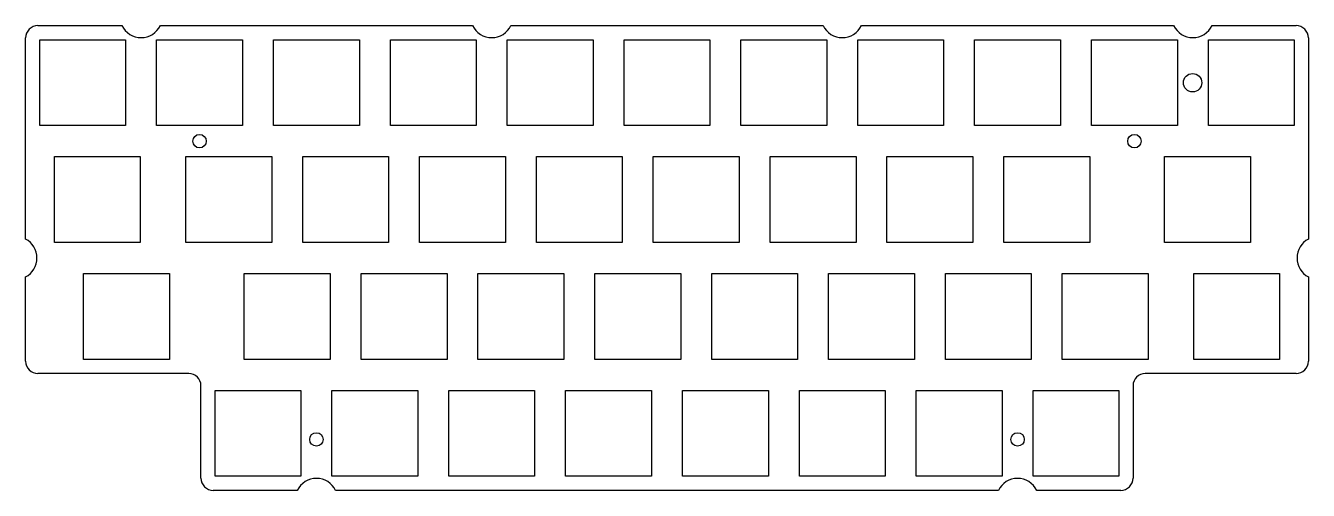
# Model space of a CAD drawing. Header units: millimetres. Extents: x -2660 to 2652, y -1208 to 716.
import ezdxf

# ---------------------------------------------------------------- set-up
doc = ezdxf.new("R2010")
doc.units = ezdxf.units.MM
for name, color, linetype in [('Shape1796', 7, 'CONTINUOUS'), ('Shape1797', 7, 'CONTINUOUS'), ('Shape1798', 7, 'CONTINUOUS'), ('Shape1799', 7, 'CONTINUOUS'), ('Shape1800', 7, 'CONTINUOUS'), ('Shape1801', 7, 'CONTINUOUS'), ('Shape1802', 7, 'CONTINUOUS'), ('Shape1803', 7, 'CONTINUOUS'), ('Shape1804', 7, 'CONTINUOUS'), ('Shape1805', 7, 'CONTINUOUS'), ('Shape1806', 7, 'CONTINUOUS'), ('Shape1807', 7, 'CONTINUOUS'), ('Shape1808', 7, 'CONTINUOUS'), ('Shape1809', 7, 'CONTINUOUS'), ('Shape1810', 7, 'CONTINUOUS'), ('Shape1811', 7, 'CONTINUOUS'), ('Shape1812', 7, 'CONTINUOUS'), ('Shape1813', 7, 'CONTINUOUS'), ('Shape1814', 7, 'CONTINUOUS'), ('Shape1815', 7, 'CONTINUOUS'), ('Shape1816', 7, 'CONTINUOUS'), ('Shape1817', 7, 'CONTINUOUS'), ('Shape1818', 7, 'CONTINUOUS'), ('Shape1819', 7, 'CONTINUOUS'), ('Shape1820', 7, 'CONTINUOUS'), ('Shape1821', 7, 'CONTINUOUS'), ('Shape1822', 7, 'CONTINUOUS'), ('Shape1823', 7, 'CONTINUOUS'), ('Shape1824', 7, 'CONTINUOUS'), ('Shape1825', 7, 'CONTINUOUS'), ('Shape1826', 7, 'CONTINUOUS'), ('Shape1827', 7, 'CONTINUOUS'), ('Shape1828', 7, 'CONTINUOUS'), ('Shape1829', 7, 'CONTINUOUS'), ('Shape1830', 7, 'CONTINUOUS'), ('Shape1831', 7, 'CONTINUOUS'), ('Shape1832', 7, 'CONTINUOUS'), ('Shape1833', 7, 'CONTINUOUS'), ('Shape1834', 7, 'CONTINUOUS'), ('Shape1835', 7, 'CONTINUOUS'), ('Shape1836', 7, 'CONTINUOUS'), ('Shape1837', 7, 'CONTINUOUS'), ('Shape1838', 7, 'CONTINUOUS'), ('Shape1839', 7, 'CONTINUOUS'), ('Shape1840', 7, 'CONTINUOUS'), ('Shape1841', 7, 'CONTINUOUS'), ('Shape1842', 7, 'CONTINUOUS'), ('Shape1843', 7, 'CONTINUOUS'), ('Shape1844', 7, 'CONTINUOUS'), ('Shape1845', 7, 'CONTINUOUS'), ('Shape1846', 7, 'CONTINUOUS'), ('Shape1847', 7, 'CONTINUOUS'), ('Shape1848', 7, 'CONTINUOUS'), ('Shape1849', 7, 'CONTINUOUS'), ('Shape1850', 7, 'CONTINUOUS'), ('Shape1851', 7, 'CONTINUOUS'), ('Shape1852', 7, 'CONTINUOUS'), ('Shape1853', 7, 'CONTINUOUS'), ('Shape1854', 7, 'CONTINUOUS'), ('Shape1855', 7, 'CONTINUOUS'), ('Shape1856', 7, 'CONTINUOUS'), ('Shape1857', 7, 'CONTINUOUS'), ('Shape1858', 7, 'CONTINUOUS'), ('Shape1859', 7, 'CONTINUOUS'), ('Shape1860', 7, 'CONTINUOUS'), ('Shape1861', 7, 'CONTINUOUS'), ('Shape1862', 7, 'CONTINUOUS'), ('Shape1863', 7, 'CONTINUOUS'), ('Shape1864', 7, 'CONTINUOUS'), ('Shape1865', 7, 'CONTINUOUS'), ('Shape1866', 7, 'CONTINUOUS'), ('Shape1867', 7, 'CONTINUOUS'), ('Shape1868', 7, 'CONTINUOUS'), ('Shape1869', 7, 'CONTINUOUS'), ('Shape1870', 7, 'CONTINUOUS'), ('Shape1871', 7, 'CONTINUOUS'), ('Shape1872', 7, 'CONTINUOUS'), ('Shape1873', 7, 'CONTINUOUS'), ('Shape1874', 7, 'CONTINUOUS'), ('Shape1875', 7, 'CONTINUOUS'), ('Shape1876', 7, 'CONTINUOUS'), ('Shape1877', 7, 'CONTINUOUS'), ('Shape1878', 7, 'CONTINUOUS'), ('Shape1879', 7, 'CONTINUOUS'), ('Shape1880', 7, 'CONTINUOUS'), ('Shape1881', 7, 'CONTINUOUS'), ('Shape1882', 7, 'CONTINUOUS'), ('Shape1883', 7, 'CONTINUOUS'), ('Shape1884', 7, 'CONTINUOUS'), ('Shape1885', 7, 'CONTINUOUS'), ('Shape1886', 7, 'CONTINUOUS'), ('Shape1887', 7, 'CONTINUOUS'), ('Shape1888', 7, 'CONTINUOUS'), ('Shape1889', 7, 'CONTINUOUS'), ('Shape1890', 7, 'CONTINUOUS'), ('Shape1891', 7, 'CONTINUOUS'), ('Shape1892', 7, 'CONTINUOUS'), ('Shape1893', 7, 'CONTINUOUS'), ('Shape1894', 7, 'CONTINUOUS'), ('Shape1895', 7, 'CONTINUOUS'), ('Shape1896', 7, 'CONTINUOUS'), ('Shape1897', 7, 'CONTINUOUS'), ('Shape1898', 7, 'CONTINUOUS'), ('Shape1899', 7, 'CONTINUOUS'), ('Shape1900', 7, 'CONTINUOUS'), ('Shape1901', 7, 'CONTINUOUS'), ('Shape1902', 7, 'CONTINUOUS'), ('Shape1903', 7, 'CONTINUOUS'), ('Shape1904', 7, 'CONTINUOUS'), ('Shape1905', 7, 'CONTINUOUS'), ('Shape1906', 7, 'CONTINUOUS'), ('Shape1907', 7, 'CONTINUOUS'), ('Shape1908', 7, 'CONTINUOUS'), ('Shape1909', 7, 'CONTINUOUS'), ('Shape1910', 7, 'CONTINUOUS'), ('Shape1911', 7, 'CONTINUOUS'), ('Shape1912', 7, 'CONTINUOUS'), ('Shape1913', 7, 'CONTINUOUS'), ('Shape1914', 7, 'CONTINUOUS'), ('Shape1915', 7, 'CONTINUOUS'), ('Shape1916', 7, 'CONTINUOUS'), ('Shape1917', 7, 'CONTINUOUS'), ('Shape1918', 7, 'CONTINUOUS'), ('Shape1919', 7, 'CONTINUOUS'), ('Shape1920', 7, 'CONTINUOUS'), ('Shape1921', 7, 'CONTINUOUS'), ('Shape1922', 7, 'CONTINUOUS'), ('Shape1923', 7, 'CONTINUOUS'), ('Shape1924', 7, 'CONTINUOUS'), ('Shape1925', 7, 'CONTINUOUS'), ('Shape1926', 7, 'CONTINUOUS'), ('Shape1927', 7, 'CONTINUOUS'), ('Shape1928', 7, 'CONTINUOUS'), ('Shape1929', 7, 'CONTINUOUS'), ('Shape1930', 7, 'CONTINUOUS'), ('Shape1931', 7, 'CONTINUOUS'), ('Shape1932', 7, 'CONTINUOUS'), ('Shape1933', 7, 'CONTINUOUS'), ('Shape1934', 7, 'CONTINUOUS'), ('Shape1935', 7, 'CONTINUOUS'), ('Shape1936', 7, 'CONTINUOUS'), ('Shape1937', 7, 'CONTINUOUS'), ('Shape1938', 7, 'CONTINUOUS'), ('Shape1939', 7, 'CONTINUOUS'), ('Shape1940', 7, 'CONTINUOUS'), ('Shape1941', 7, 'CONTINUOUS'), ('Shape1942', 7, 'CONTINUOUS'), ('Shape1943', 7, 'CONTINUOUS'), ('Shape1944', 7, 'CONTINUOUS'), ('Shape1945', 7, 'CONTINUOUS'), ('Shape1946', 7, 'CONTINUOUS'), ('Shape1947', 7, 'CONTINUOUS'), ('Shape1948', 7, 'CONTINUOUS'), ('Shape1949', 7, 'CONTINUOUS'), ('Shape1950', 7, 'CONTINUOUS'), ('Shape1951', 7, 'CONTINUOUS'), ('Shape2121', 7, 'CONTINUOUS'), ('Shape2122', 7, 'CONTINUOUS'), ('Shape2123', 7, 'CONTINUOUS'), ('Shape2124', 7, 'CONTINUOUS'), ('Shape2161', 7, 'CONTINUOUS'), ('Shape2162', 7, 'CONTINUOUS'), ('Shape2163', 7, 'CONTINUOUS'), ('Shape2164', 7, 'CONTINUOUS'), ('Shape2165', 7, 'CONTINUOUS'), ('Shape2166', 7, 'CONTINUOUS'), ('Shape2167', 7, 'CONTINUOUS'), ('Shape2168', 7, 'CONTINUOUS'), ('Shape2169', 7, 'CONTINUOUS'), ('Shape2170', 7, 'CONTINUOUS'), ('Shape2171', 7, 'CONTINUOUS'), ('Shape2172', 7, 'CONTINUOUS'), ('Shape2173', 7, 'CONTINUOUS'), ('Shape2174', 7, 'CONTINUOUS'), ('Shape2175', 7, 'CONTINUOUS'), ('Shape2176', 7, 'CONTINUOUS'), ('Shape2177', 7, 'CONTINUOUS'), ('Shape2178', 7, 'CONTINUOUS'), ('Shape2179', 7, 'CONTINUOUS'), ('Shape2180', 7, 'CONTINUOUS'), ('Shape2181', 7, 'CONTINUOUS'), ('Shape2182', 7, 'CONTINUOUS'), ('Shape2183', 7, 'CONTINUOUS'), ('Shape2184', 7, 'CONTINUOUS'), ('Shape2185', 7, 'CONTINUOUS'), ('Shape2186', 7, 'CONTINUOUS'), ('Shape2187', 7, 'CONTINUOUS'), ('Shape2188', 7, 'CONTINUOUS'), ('Shape2189', 7, 'CONTINUOUS'), ('Shape2190', 7, 'CONTINUOUS'), ('Shape2191', 7, 'CONTINUOUS'), ('Shape2192', 7, 'CONTINUOUS'), ('Shape2514', 7, 'CONTINUOUS')]:
    doc.layers.add(name, color=color, linetype=linetype)

msp = doc.modelspace()

# ---------------------------------------------------------------- linework, layer by layer
at = {"layer": 'Shape1796'}
msp.add_line((1390.71, 173.49), (1746.31, 173.49), dxfattribs=at)
at = {"layer": 'Shape1797'}
msp.add_line((1746.31, 173.49), (1746.31, -182.11), dxfattribs=at)
at = {"layer": 'Shape1798'}
msp.add_line((1746.31, -182.11), (1390.71, -182.11), dxfattribs=at)
at = {"layer": 'Shape1799'}
msp.add_line((1390.71, -182.11), (1390.71, 173.49), dxfattribs=at)
at = {"layer": 'Shape1800'}
msp.add_line((2109.22, 657.36), (2109.22, 301.76), dxfattribs=at)
at = {"layer": 'Shape1801'}
msp.add_line((2109.22, 301.76), (1753.62, 301.76), dxfattribs=at)
at = {"layer": 'Shape1802'}
msp.add_line((1753.62, 301.76), (1753.62, 657.36), dxfattribs=at)
at = {"layer": 'Shape1803'}
msp.add_line((1753.62, 657.36), (2109.22, 657.36), dxfattribs=at)
at = {"layer": 'Shape1804'}
msp.add_line((2593.09, 301.76), (2237.49, 301.76), dxfattribs=at)
at = {"layer": 'Shape1805'}
msp.add_line((2237.49, 301.76), (2237.49, 657.36), dxfattribs=at)
at = {"layer": 'Shape1806'}
msp.add_line((2237.49, 657.36), (2593.09, 657.36), dxfattribs=at)
at = {"layer": 'Shape1807'}
msp.add_line((2593.09, 657.36), (2593.09, 301.76), dxfattribs=at)
at = {"layer": 'Shape1808'}
msp.add_line((2056.04, 173.49), (2411.64, 173.49), dxfattribs=at)
at = {"layer": 'Shape1809'}
msp.add_line((2411.64, 173.49), (2411.64, -182.11), dxfattribs=at)
at = {"layer": 'Shape1810'}
msp.add_line((2411.64, -182.11), (2056.04, -182.11), dxfattribs=at)
at = {"layer": 'Shape1811'}
msp.add_line((2056.04, -182.11), (2056.04, 173.49), dxfattribs=at)
at = {"layer": 'Shape1812'}
msp.add_line((1625.35, 657.36), (1625.35, 301.76), dxfattribs=at)
at = {"layer": 'Shape1813'}
msp.add_line((1625.35, 301.76), (1269.75, 301.76), dxfattribs=at)
at = {"layer": 'Shape1814'}
msp.add_line((1269.75, 301.76), (1269.75, 657.36), dxfattribs=at)
at = {"layer": 'Shape1815'}
msp.add_line((1269.75, 657.36), (1625.35, 657.36), dxfattribs=at)
at = {"layer": 'Shape1816'}
msp.add_line((-1277.87, 657.36), (-1277.87, 301.76), dxfattribs=at)
at = {"layer": 'Shape1817'}
msp.add_line((-1277.87, 301.76), (-1633.47, 301.76), dxfattribs=at)
at = {"layer": 'Shape1818'}
msp.add_line((-1633.47, 301.76), (-1633.47, 657.36), dxfattribs=at)
at = {"layer": 'Shape1819'}
msp.add_line((-1633.47, 657.36), (-1277.87, 657.36), dxfattribs=at)
at = {"layer": 'Shape1820'}
msp.add_line((-1761.74, 657.36), (-1761.74, 301.76), dxfattribs=at)
at = {"layer": 'Shape1821'}
msp.add_line((-1761.74, 301.76), (-2117.34, 301.76), dxfattribs=at)
at = {"layer": 'Shape1822'}
msp.add_line((-2117.34, 301.76), (-2117.34, 657.36), dxfattribs=at)
at = {"layer": 'Shape1823'}
msp.add_line((-2117.34, 657.36), (-1761.74, 657.36), dxfattribs=at)
at = {"layer": 'Shape1824'}
msp.add_line((-2540.73, 173.49), (-2185.13, 173.49), dxfattribs=at)
at = {"layer": 'Shape1825'}
msp.add_line((-2185.13, 173.49), (-2185.13, -182.11), dxfattribs=at)
at = {"layer": 'Shape1826'}
msp.add_line((-2185.13, -182.11), (-2540.73, -182.11), dxfattribs=at)
at = {"layer": 'Shape1827'}
msp.add_line((-2540.73, -182.11), (-2540.73, 173.49), dxfattribs=at)
at = {"layer": 'Shape1828'}
msp.add_line((-2245.61, 657.36), (-2245.61, 301.76), dxfattribs=at)
at = {"layer": 'Shape1829'}
msp.add_line((-2245.61, 301.76), (-2601.21, 301.76), dxfattribs=at)
at = {"layer": 'Shape1830'}
msp.add_line((-2601.21, 301.76), (-2601.21, 657.36), dxfattribs=at)
at = {"layer": 'Shape1831'}
msp.add_line((-2601.21, 657.36), (-2245.61, 657.36), dxfattribs=at)
at = {"layer": 'Shape1832'}
msp.add_line((-786.701, -665.98), (-786.701, -310.38), dxfattribs=at)
at = {"layer": 'Shape1833'}
msp.add_line((-786.701, -310.38), (-431.101, -310.38), dxfattribs=at)
at = {"layer": 'Shape1834'}
msp.add_line((-431.101, -310.38), (-431.101, -665.98), dxfattribs=at)
at = {"layer": 'Shape1835'}
msp.add_line((-431.101, -665.98), (-786.701, -665.98), dxfattribs=at)
at = {"layer": 'Shape1836'}
msp.add_line((-1996.38, 173.49), (-1640.78, 173.49), dxfattribs=at)
at = {"layer": 'Shape1837'}
msp.add_line((-1640.78, 173.49), (-1640.78, -182.11), dxfattribs=at)
at = {"layer": 'Shape1838'}
msp.add_line((-1640.78, -182.11), (-1996.38, -182.11), dxfattribs=at)
at = {"layer": 'Shape1839'}
msp.add_line((-1996.38, -182.11), (-1996.38, 173.49), dxfattribs=at)
at = {"layer": 'Shape1840'}
msp.add_line((-302.831, -665.98), (-302.831, -310.38), dxfattribs=at)
at = {"layer": 'Shape1841'}
msp.add_line((-302.831, -310.38), (52.77, -310.38), dxfattribs=at)
at = {"layer": 'Shape1842'}
msp.add_line((52.77, -310.38), (52.77, -665.98), dxfattribs=at)
at = {"layer": 'Shape1843'}
msp.add_line((52.77, -665.98), (-302.831, -665.98), dxfattribs=at)
at = {"layer": 'Shape1844'}
msp.add_line((-914.971, -310.38), (-914.971, -665.98), dxfattribs=at)
at = {"layer": 'Shape1845'}
msp.add_line((-914.971, -665.98), (-1270.57, -665.98), dxfattribs=at)
at = {"layer": 'Shape1846'}
msp.add_line((-1270.57, -665.98), (-1270.57, -310.38), dxfattribs=at)
at = {"layer": 'Shape1847'}
msp.add_line((-1270.57, -310.38), (-914.971, -310.38), dxfattribs=at)
at = {"layer": 'Shape1848'}
msp.add_line((778.574, 173.49), (778.574, -182.11), dxfattribs=at)
at = {"layer": 'Shape1849'}
msp.add_line((778.574, -182.11), (422.974, -182.11), dxfattribs=at)
at = {"layer": 'Shape1850'}
msp.add_line((422.974, -182.11), (422.974, 173.49), dxfattribs=at)
at = {"layer": 'Shape1851'}
msp.add_line((422.974, 173.49), (778.574, 173.49), dxfattribs=at)
at = {"layer": 'Shape1852'}
msp.add_line((1020.51, -665.98), (664.909, -665.98), dxfattribs=at)
at = {"layer": 'Shape1853'}
msp.add_line((664.909, -665.98), (664.909, -310.38), dxfattribs=at)
at = {"layer": 'Shape1854'}
msp.add_line((664.909, -310.38), (1020.51, -310.38), dxfattribs=at)
at = {"layer": 'Shape1855'}
msp.add_line((1020.51, -310.38), (1020.51, -665.98), dxfattribs=at)
at = {"layer": 'Shape1856'}
msp.add_line((1141.48, 657.36), (1141.48, 301.76), dxfattribs=at)
at = {"layer": 'Shape1857'}
msp.add_line((1141.48, 301.76), (785.877, 301.76), dxfattribs=at)
at = {"layer": 'Shape1858'}
msp.add_line((785.877, 301.76), (785.877, 657.36), dxfattribs=at)
at = {"layer": 'Shape1859'}
msp.add_line((785.877, 657.36), (1141.48, 657.36), dxfattribs=at)
at = {"layer": 'Shape1860'}
msp.add_line((-60.895, 173.49), (294.704, 173.49), dxfattribs=at)
at = {"layer": 'Shape1861'}
msp.add_line((294.704, 173.49), (294.704, -182.11), dxfattribs=at)
at = {"layer": 'Shape1862'}
msp.add_line((294.704, -182.11), (-60.895, -182.11), dxfattribs=at)
at = {"layer": 'Shape1863'}
msp.add_line((-60.895, -182.11), (-60.895, 173.49), dxfattribs=at)
at = {"layer": 'Shape1864'}
msp.add_line((1988.25, -310.38), (1988.25, -665.98), dxfattribs=at)
at = {"layer": 'Shape1865'}
msp.add_line((1988.25, -665.98), (1632.65, -665.98), dxfattribs=at)
at = {"layer": 'Shape1866'}
msp.add_line((1632.65, -665.98), (1632.65, -310.38), dxfattribs=at)
at = {"layer": 'Shape1867'}
msp.add_line((1632.65, -310.38), (1988.25, -310.38), dxfattribs=at)
at = {"layer": 'Shape1868'}
msp.add_line((1148.78, -665.98), (1148.78, -310.38), dxfattribs=at)
at = {"layer": 'Shape1869'}
msp.add_line((1148.78, -310.38), (1504.38, -310.38), dxfattribs=at)
at = {"layer": 'Shape1870'}
msp.add_line((1504.38, -310.38), (1504.38, -665.98), dxfattribs=at)
at = {"layer": 'Shape1871'}
msp.add_line((1504.38, -665.98), (1148.78, -665.98), dxfattribs=at)
at = {"layer": 'Shape1872'}
msp.add_line((906.844, -182.11), (906.844, 173.49), dxfattribs=at)
at = {"layer": 'Shape1873'}
msp.add_line((906.844, 173.49), (1262.44, 173.49), dxfattribs=at)
at = {"layer": 'Shape1874'}
msp.add_line((1262.44, 173.49), (1262.44, -182.11), dxfattribs=at)
at = {"layer": 'Shape1875'}
msp.add_line((1262.44, -182.11), (906.844, -182.11), dxfattribs=at)
at = {"layer": 'Shape1876'}
msp.add_line((2532.6, -310.38), (2532.6, -665.98), dxfattribs=at)
at = {"layer": 'Shape1877'}
msp.add_line((2532.6, -665.98), (2177, -665.98), dxfattribs=at)
at = {"layer": 'Shape1878'}
msp.add_line((2177, -665.98), (2177, -310.38), dxfattribs=at)
at = {"layer": 'Shape1879'}
msp.add_line((2177, -310.38), (2532.6, -310.38), dxfattribs=at)
at = {"layer": 'Shape1880'}
msp.add_line((536.639, -310.38), (536.639, -665.98), dxfattribs=at)
at = {"layer": 'Shape1881'}
msp.add_line((536.639, -665.98), (181.039, -665.98), dxfattribs=at)
at = {"layer": 'Shape1882'}
msp.add_line((181.039, -665.98), (181.039, -310.38), dxfattribs=at)
at = {"layer": 'Shape1883'}
msp.add_line((181.039, -310.38), (536.639, -310.38), dxfattribs=at)
at = {"layer": 'Shape1884'}
msp.add_line((173.737, 301.76), (-181.863, 301.76), dxfattribs=at)
at = {"layer": 'Shape1885'}
msp.add_line((-181.863, 301.76), (-181.863, 657.36), dxfattribs=at)
at = {"layer": 'Shape1886'}
msp.add_line((-181.863, 657.36), (173.737, 657.36), dxfattribs=at)
at = {"layer": 'Shape1887'}
msp.add_line((173.737, 657.36), (173.737, 301.76), dxfattribs=at)
at = {"layer": 'Shape1888'}
msp.add_line((657.607, 657.36), (657.607, 301.76), dxfattribs=at)
at = {"layer": 'Shape1889'}
msp.add_line((657.607, 301.76), (302.007, 301.76), dxfattribs=at)
at = {"layer": 'Shape1890'}
msp.add_line((302.007, 301.76), (302.007, 657.36), dxfattribs=at)
at = {"layer": 'Shape1891'}
msp.add_line((302.007, 657.36), (657.607, 657.36), dxfattribs=at)
at = {"layer": 'Shape1892'}
msp.add_line((-1156.91, 173.49), (-1156.91, -182.11), dxfattribs=at)
at = {"layer": 'Shape1893'}
msp.add_line((-1156.91, -182.11), (-1512.51, -182.11), dxfattribs=at)
at = {"layer": 'Shape1894'}
msp.add_line((-1512.51, -182.11), (-1512.51, 173.49), dxfattribs=at)
at = {"layer": 'Shape1895'}
msp.add_line((-1512.51, 173.49), (-1156.91, 173.49), dxfattribs=at)
at = {"layer": 'Shape1896'}
msp.add_line((-665.733, 301.76), (-665.733, 657.36), dxfattribs=at)
at = {"layer": 'Shape1897'}
msp.add_line((-665.733, 657.36), (-310.133, 657.36), dxfattribs=at)
at = {"layer": 'Shape1898'}
msp.add_line((-310.133, 657.36), (-310.133, 301.76), dxfattribs=at)
at = {"layer": 'Shape1899'}
msp.add_line((-310.133, 301.76), (-665.733, 301.76), dxfattribs=at)
at = {"layer": 'Shape1900'}
msp.add_line((-1149.6, 301.76), (-1149.6, 657.36), dxfattribs=at)
at = {"layer": 'Shape1901'}
msp.add_line((-1149.6, 657.36), (-794.003, 657.36), dxfattribs=at)
at = {"layer": 'Shape1902'}
msp.add_line((-794.003, 657.36), (-794.003, 301.76), dxfattribs=at)
at = {"layer": 'Shape1903'}
msp.add_line((-794.003, 301.76), (-1149.6, 301.76), dxfattribs=at)
at = {"layer": 'Shape1904'}
msp.add_line((-1028.64, -182.11), (-1028.64, 173.49), dxfattribs=at)
at = {"layer": 'Shape1905'}
msp.add_line((-1028.64, 173.49), (-673.036, 173.49), dxfattribs=at)
at = {"layer": 'Shape1906'}
msp.add_line((-673.036, 173.49), (-673.036, -182.11), dxfattribs=at)
at = {"layer": 'Shape1907'}
msp.add_line((-673.036, -182.11), (-1028.64, -182.11), dxfattribs=at)
at = {"layer": 'Shape1908'}
msp.add_line((-544.766, 173.49), (-189.166, 173.49), dxfattribs=at)
at = {"layer": 'Shape1909'}
msp.add_line((-189.166, 173.49), (-189.166, -182.11), dxfattribs=at)
at = {"layer": 'Shape1910'}
msp.add_line((-189.166, -182.11), (-544.766, -182.11), dxfattribs=at)
at = {"layer": 'Shape1911'}
msp.add_line((-544.766, -182.11), (-544.766, 173.49), dxfattribs=at)
at = {"layer": 'Shape1912'}
msp.add_line((-1398.84, -310.38), (-1398.84, -665.98), dxfattribs=at)
at = {"layer": 'Shape1913'}
msp.add_line((-1398.84, -665.98), (-1754.44, -665.98), dxfattribs=at)
at = {"layer": 'Shape1914'}
msp.add_line((-1754.44, -665.98), (-1754.44, -310.38), dxfattribs=at)
at = {"layer": 'Shape1915'}
msp.add_line((-1754.44, -310.38), (-1398.84, -310.38), dxfattribs=at)
at = {"layer": 'Shape1916'}
msp.add_line((-2064.16, -310.38), (-2064.16, -665.98), dxfattribs=at)
at = {"layer": 'Shape1917'}
msp.add_line((-2064.16, -665.98), (-2419.76, -665.98), dxfattribs=at)
at = {"layer": 'Shape1918'}
msp.add_line((-2419.76, -665.98), (-2419.76, -310.38), dxfattribs=at)
at = {"layer": 'Shape1919'}
msp.add_line((-2419.76, -310.38), (-2064.16, -310.38), dxfattribs=at)
at = {"layer": 'Shape1920'}
msp.add_line((415.672, -1149.85), (60.072, -1149.85), dxfattribs=at)
at = {"layer": 'Shape1921'}
msp.add_line((60.072, -1149.85), (60.072, -794.25), dxfattribs=at)
at = {"layer": 'Shape1922'}
msp.add_line((60.072, -794.25), (415.672, -794.25), dxfattribs=at)
at = {"layer": 'Shape1923'}
msp.add_line((415.672, -794.25), (415.672, -1149.85), dxfattribs=at)
at = {"layer": 'Shape1924'}
msp.add_line((-552.068, -1149.85), (-907.668, -1149.85), dxfattribs=at)
at = {"layer": 'Shape1925'}
msp.add_line((-907.668, -1149.85), (-907.668, -794.25), dxfattribs=at)
at = {"layer": 'Shape1926'}
msp.add_line((-907.668, -794.25), (-552.068, -794.25), dxfattribs=at)
at = {"layer": 'Shape1927'}
msp.add_line((-552.068, -794.25), (-552.068, -1149.85), dxfattribs=at)
at = {"layer": 'Shape1928'}
msp.add_line((-68.198, -794.25), (-68.198, -1149.85), dxfattribs=at)
at = {"layer": 'Shape1929'}
msp.add_line((-68.198, -1149.85), (-423.798, -1149.85), dxfattribs=at)
at = {"layer": 'Shape1930'}
msp.add_line((-423.798, -1149.85), (-423.798, -794.25), dxfattribs=at)
at = {"layer": 'Shape1931'}
msp.add_line((-423.798, -794.25), (-68.198, -794.25), dxfattribs=at)
at = {"layer": 'Shape1932'}
msp.add_line((1383.41, -1149.85), (1027.81, -1149.85), dxfattribs=at)
at = {"layer": 'Shape1933'}
msp.add_line((1027.81, -1149.85), (1027.81, -794.25), dxfattribs=at)
at = {"layer": 'Shape1934'}
msp.add_line((1027.81, -794.25), (1383.41, -794.25), dxfattribs=at)
at = {"layer": 'Shape1935'}
msp.add_line((1383.41, -794.25), (1383.41, -1149.85), dxfattribs=at)
at = {"layer": 'Shape1936'}
msp.add_line((-1519.81, -1149.85), (-1875.41, -1149.85), dxfattribs=at)
at = {"layer": 'Shape1937'}
msp.add_line((-1875.41, -1149.85), (-1875.41, -794.25), dxfattribs=at)
at = {"layer": 'Shape1938'}
msp.add_line((-1875.41, -794.25), (-1519.81, -794.25), dxfattribs=at)
at = {"layer": 'Shape1939'}
msp.add_line((-1519.81, -794.25), (-1519.81, -1149.85), dxfattribs=at)
at = {"layer": 'Shape1940'}
msp.add_line((-1035.94, -1149.85), (-1391.54, -1149.85), dxfattribs=at)
at = {"layer": 'Shape1941'}
msp.add_line((-1391.54, -1149.85), (-1391.54, -794.25), dxfattribs=at)
at = {"layer": 'Shape1942'}
msp.add_line((-1391.54, -794.25), (-1035.94, -794.25), dxfattribs=at)
at = {"layer": 'Shape1943'}
msp.add_line((-1035.94, -794.25), (-1035.94, -1149.85), dxfattribs=at)
at = {"layer": 'Shape1944'}
msp.add_line((1867.28, -794.25), (1867.28, -1149.85), dxfattribs=at)
at = {"layer": 'Shape1945'}
msp.add_line((1867.28, -1149.85), (1511.68, -1149.85), dxfattribs=at)
at = {"layer": 'Shape1946'}
msp.add_line((1511.68, -1149.85), (1511.68, -794.25), dxfattribs=at)
at = {"layer": 'Shape1947'}
msp.add_line((1511.68, -794.25), (1867.28, -794.25), dxfattribs=at)
at = {"layer": 'Shape1948'}
msp.add_line((899.542, -1149.85), (543.942, -1149.85), dxfattribs=at)
at = {"layer": 'Shape1949'}
msp.add_line((543.942, -1149.85), (543.942, -794.25), dxfattribs=at)
at = {"layer": 'Shape1950'}
msp.add_line((543.942, -794.25), (899.542, -794.25), dxfattribs=at)
at = {"layer": 'Shape1951'}
msp.add_line((899.542, -794.25), (899.542, -1149.85), dxfattribs=at)
at = {"layer": 'Shape2121'}
msp.add_circle((1447.53, -997.432), 27.94, dxfattribs=at)
at = {"layer": 'Shape2122'}
msp.add_circle((-1455.69, -997.432), 27.94, dxfattribs=at)
at = {"layer": 'Shape2123'}
msp.add_circle((1931.4, 237.643), 27.94, dxfattribs=at)
at = {"layer": 'Shape2124'}
msp.add_circle((-1939.56, 237.643), 27.94, dxfattribs=at)
at = {"layer": 'Shape2161'}
msp.add_arc((2173.35, 755.235), 88.9, -153.652, -26.3477, dxfattribs=at)
at = {"layer": 'Shape2162'}
msp.add_line((2253.02, 715.78), (2600.71, 715.78), dxfattribs=at)
at = {"layer": 'Shape2163'}
msp.add_arc((2600.71, 664.98), 50.8, 0, 90, dxfattribs=at)
at = {"layer": 'Shape2164'}
msp.add_line((2651.51, 664.98), (2651.51, -167.93), dxfattribs=at)
at = {"layer": 'Shape2165'}
msp.add_arc((2693.58, -246.245), 88.9, 118.244, -118.244, dxfattribs=at)
at = {"layer": 'Shape2166'}
msp.add_line((2651.51, -324.561), (2651.51, -673.6), dxfattribs=at)
at = {"layer": 'Shape2167'}
msp.add_arc((2600.71, -673.6), 50.8, -90, 0, dxfattribs=at)
at = {"layer": 'Shape2168'}
msp.add_line((2600.71, -724.4), (1976.5, -724.4), dxfattribs=at)
at = {"layer": 'Shape2169'}
msp.add_arc((1976.5, -775.2), 50.8, 90, 180, dxfattribs=at)
at = {"layer": 'Shape2170'}
msp.add_line((1925.7, -775.2), (1925.7, -1157.47), dxfattribs=at)
at = {"layer": 'Shape2171'}
msp.add_arc((1874.9, -1157.47), 50.8, -90, 0, dxfattribs=at)
at = {"layer": 'Shape2172'}
msp.add_line((1874.9, -1208.27), (1527.21, -1208.27), dxfattribs=at)
at = {"layer": 'Shape2173'}
msp.add_arc((1447.55, -1247.73), 88.9, 26.3477, 153.652, dxfattribs=at)
at = {"layer": 'Shape2174'}
msp.add_line((1367.88, -1208.27), (-1376.01, -1208.27), dxfattribs=at)
at = {"layer": 'Shape2175'}
msp.add_arc((-1455.67, -1247.73), 88.9, 26.3477, 153.652, dxfattribs=at)
at = {"layer": 'Shape2176'}
msp.add_line((-1535.34, -1208.27), (-1883.03, -1208.27), dxfattribs=at)
at = {"layer": 'Shape2177'}
msp.add_arc((-1883.03, -1157.47), 50.8, 180, -90, dxfattribs=at)
at = {"layer": 'Shape2178'}
msp.add_line((-1933.83, -1157.47), (-1933.83, -775.2), dxfattribs=at)
at = {"layer": 'Shape2179'}
msp.add_arc((-1984.63, -775.2), 50.8, 0, 90, dxfattribs=at)
at = {"layer": 'Shape2180'}
msp.add_line((-1984.63, -724.4), (-2608.83, -724.4), dxfattribs=at)
at = {"layer": 'Shape2181'}
msp.add_arc((-2608.83, -673.6), 50.8, 180, -90, dxfattribs=at)
at = {"layer": 'Shape2182'}
msp.add_line((-2659.63, -673.6), (-2659.63, -324.561), dxfattribs=at)
at = {"layer": 'Shape2183'}
msp.add_arc((-2701.7, -246.245), 88.9, -61.7563, 61.7563, dxfattribs=at)
at = {"layer": 'Shape2184'}
msp.add_line((-2659.63, -167.93), (-2659.63, 664.98), dxfattribs=at)
at = {"layer": 'Shape2185'}
msp.add_arc((-2608.83, 664.98), 50.8, 90, 180, dxfattribs=at)
at = {"layer": 'Shape2186'}
msp.add_line((-2608.83, 715.78), (-2261.14, 715.78), dxfattribs=at)
at = {"layer": 'Shape2187'}
msp.add_arc((-2181.48, 755.235), 88.9, -153.652, -26.3477, dxfattribs=at)
at = {"layer": 'Shape2188'}
msp.add_line((-2101.81, 715.78), (-809.533, 715.78), dxfattribs=at)
at = {"layer": 'Shape2189'}
msp.add_arc((-729.868, 755.235), 88.9, -153.652, -26.3477, dxfattribs=at)
at = {"layer": 'Shape2190'}
msp.add_line((-650.203, 715.78), (642.077, 715.78), dxfattribs=at)
at = {"layer": 'Shape2191'}
msp.add_arc((721.742, 755.235), 88.9, -153.652, -26.3477, dxfattribs=at)
at = {"layer": 'Shape2192'}
msp.add_line((801.407, 715.78), (2093.69, 715.78), dxfattribs=at)
at = {"layer": 'Shape2514'}
msp.add_circle((2172.06, 479.559), 38.1, dxfattribs=at)

doc.saveas('drawing.dxf')
